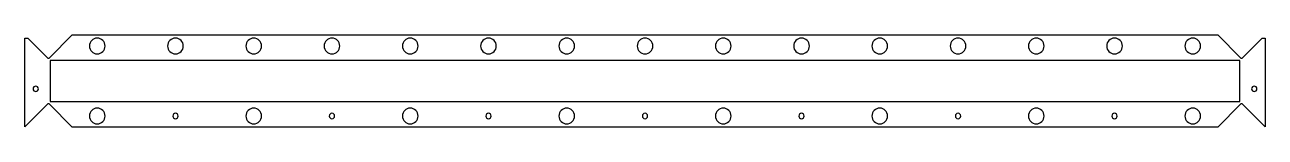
# Model space of a CAD drawing. Header units: millimetres. Extents: x -30 to 762, y 0 to 59.
import ezdxf

# ---------------------------------------------------------------- set-up
doc = ezdxf.new("R2010")
doc.units = ezdxf.units.MM

msp = doc.modelspace()

# ---------------------------------------------------------------- linework, layer by layer
at = {"layer": 'BEND_EXTENT'}
msp.add_lwpolyline([(-14.07, 16.26), (745.93, 16.26), (745.93, 42.26), (-14.07, 42.26)], close=True, dxfattribs=at)
at = {"layer": 'INTERIOR_PROFILES', "extrusion": (0, 0, -1)}
for centre, radius in [((-15.93, 51.52), 5), ((-65.93, 51.52), 5), ((-115.93, 51.52), 5), ((-165.93, 51.52), 5), ((-215.93, 51.52), 5), ((-265.93, 51.52), 5), ((-315.93, 51.52), 5), ((-365.93, 51.52), 5), ((-415.93, 51.52), 5), ((-465.93, 51.52), 5), ((-515.93, 51.52), 5), ((-565.93, 51.52), 5), ((-615.93, 51.52), 5), ((-665.93, 51.52), 5), ((-715.93, 51.52), 5), ((23.33, 24.26), 1.7), ((-755.19, 24.26), 1.7), ((-15.93, 7), 5), ((-65.93, 7), 1.7), ((-115.93, 7), 5), ((-165.93, 7), 1.7), ((-215.93, 7), 5), ((-265.93, 7), 1.7), ((-315.93, 7), 5), ((-365.93, 7), 1.7), ((-415.93, 7), 5), ((-465.93, 7), 1.7), ((-515.93, 7), 5), ((-565.93, 7), 1.7), ((-615.93, 7), 5), ((-665.93, 7), 1.7), ((-715.93, 7), 5)]:
    msp.add_circle(centre, radius, dxfattribs=at)
at = {"layer": 'OUTER_PROFILES'}
msp.add_lwpolyline([(-15.91, 44.03, 0.414214), (-14.49, 44.03), (0, 58.52), (731.86, 58.52), (746.35, 44.03, 0.414214), (747.77, 44.03), (760.19, 56.45), (762.19, 56.45), (762.19, 0.07), (747.77, 14.49, 0.414214), (746.35, 14.49), (731.86, 0), (0, 0), (-14.49, 14.49, 0.414214), (-15.91, 14.49), (-30.33, 0.07), (-30.33, 56.45), (-28.33, 56.45)], format="xyb", close=True, dxfattribs=at)

doc.saveas('drawing.dxf')
